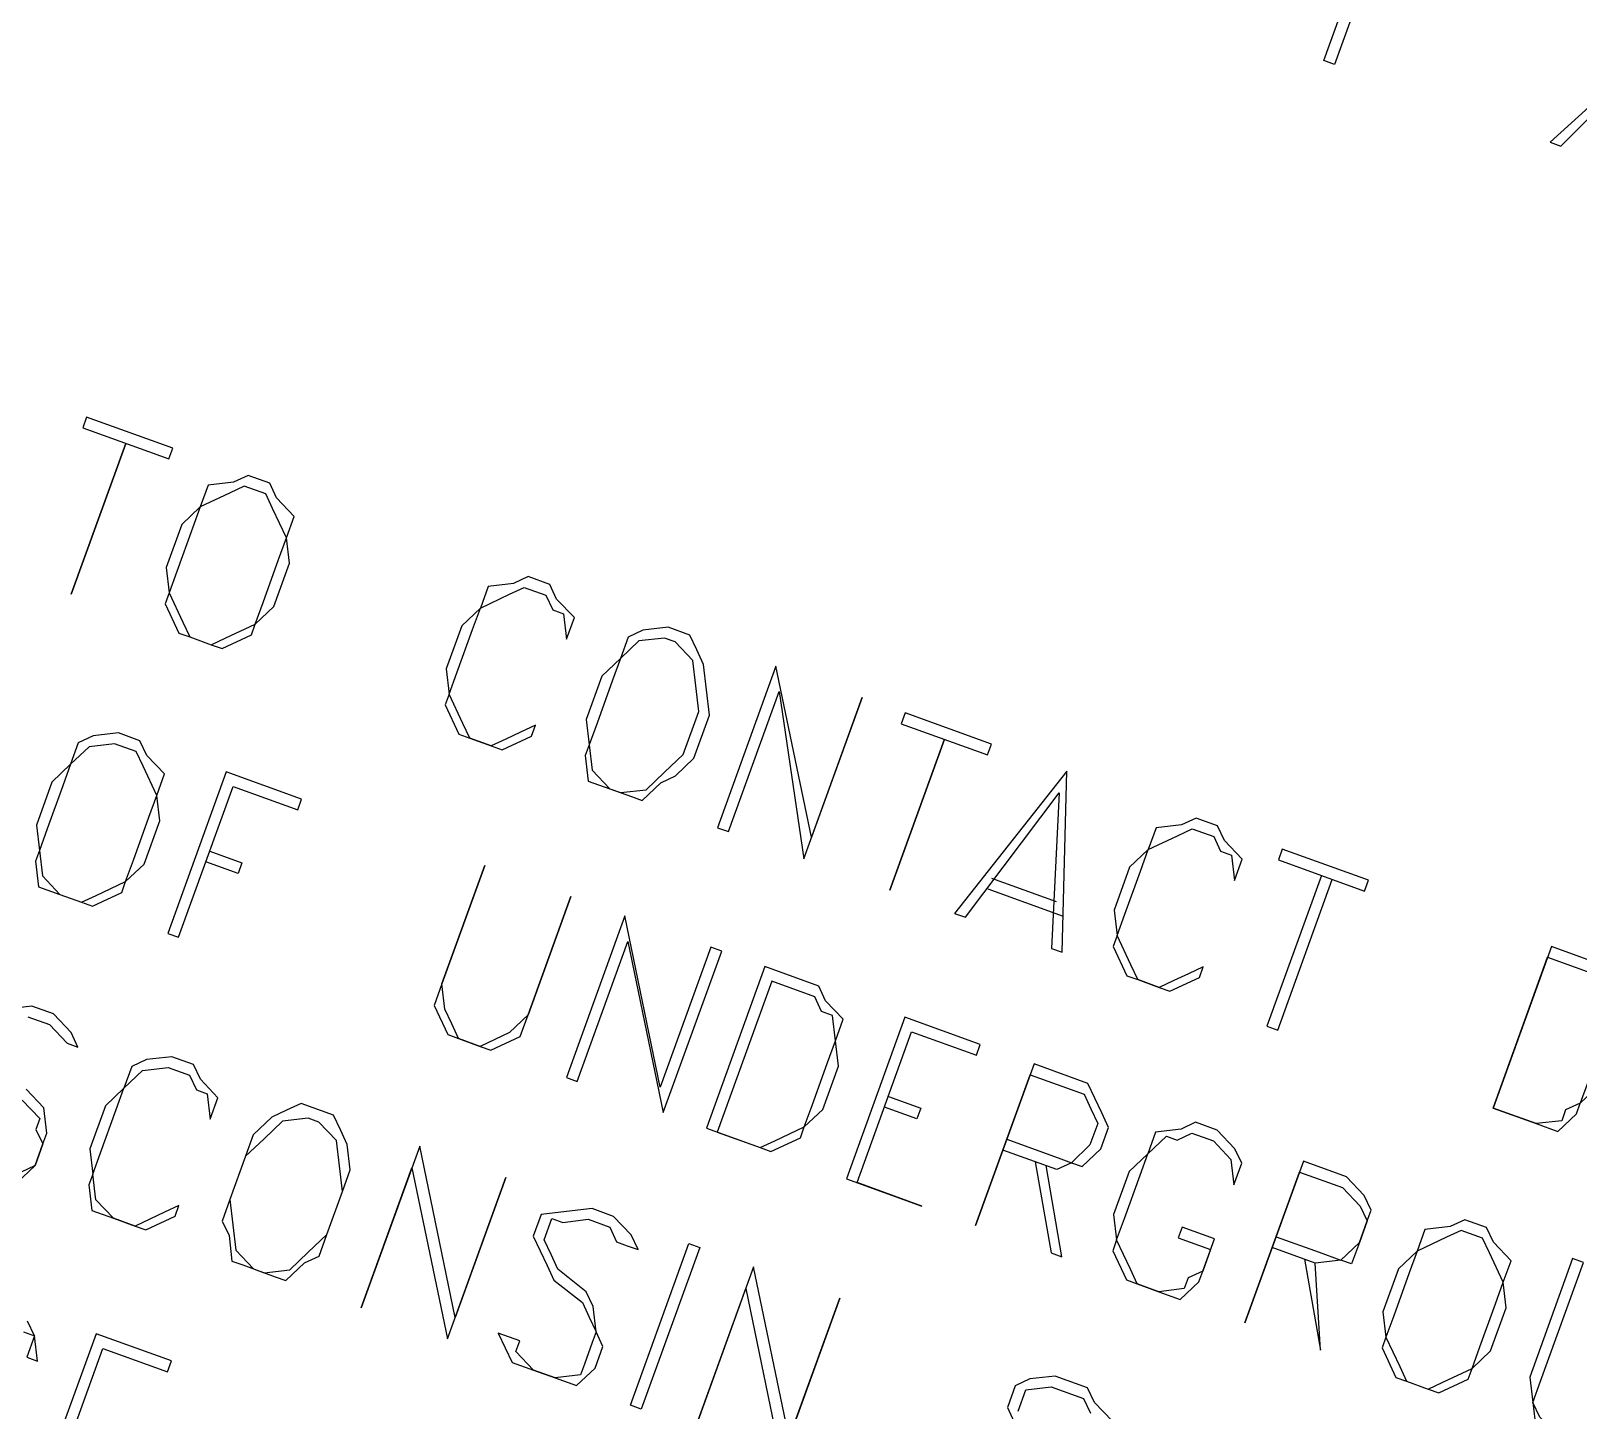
# Model space of a CAD drawing. Header units: feet. Extents: x 2484883 to 2491360, y 414166 to 419420.
# Drawn here: x 2485466.9 to 2485619.7, y 416178.1 to 416314.3 of the extents above; entities that cross this region are included whole.
import ezdxf

# ---------------------------------------------------------------- set-up
doc = ezdxf.new("R2010")
doc.units = ezdxf.units.FT
doc.layers.add('SITE_BASE', color=8, linetype='Continuous')

msp = doc.modelspace()

# ---------------------------------------------------------------- linework, layer by layer
at = {"layer": 'SITE_BASE'}
for p, q in [((2485561.79, 416230.63), (2485568.17, 416228.32)), ((2485561.41, 416229.57), (2485568.85, 416226.87))]:
    msp.add_line(p, q, dxfattribs=at)
for points in [[(2485595.66, 416311), (2485594.6, 416311.38), (2485600.36, 416327.34), (2485598.53, 416325.59), (2485597.47, 416325.98), (2485598.92, 416326.66), (2485602.2, 416329.08), (2485595.66, 416311)], [(2485616.93, 416303.3), (2485618, 416302.92), (2485633.04, 416317.93), (2485616.93, 416303.3)], [(2485480.54, 416272.03), (2485480.92, 416273.1), (2485472.41, 416276.17), (2485472.03, 416275.11), (2485480.54, 416272.03)], [(2485476.28, 416273.57), (2485470.9, 416258.68), (2485476.28, 416273.57)], [(2485488.37, 416270.41), (2485486.92, 416269.73), (2485484.41, 416269.43), (2485483.64, 416267.3), (2485481.81, 416265.56), (2485480.27, 416261.31), (2485480.56, 416258.79), (2485480.18, 416257.73), (2485481.54, 416254.83), (2485482.6, 416254.45), (2485484.73, 416253.68), (2485485.79, 416253.3), (2485488.69, 416254.65), (2485489.07, 416255.72), (2485490.91, 416257.46), (2485492.44, 416261.72), (2485492.15, 416264.23), (2485492.92, 416266.36), (2485491.18, 416268.19), (2485490.5, 416269.64), (2485488.37, 416270.41)], [(2485487.99, 416269.34), (2485486.54, 416268.66), (2485483.64, 416267.3), (2485482.87, 416265.18), (2485481.33, 416260.92), (2485480.56, 416258.79), (2485481.92, 416255.9), (2485482.6, 416254.45), (2485484.73, 416253.68), (2485486.18, 416254.36), (2485489.07, 416255.72), (2485489.84, 416257.85), (2485491.38, 416262.1), (2485492.15, 416264.23), (2485490.79, 416267.12), (2485490.11, 416268.57), (2485487.99, 416269.34)], [(2485516.73, 416245.72), (2485515.28, 416245.04), (2485513.83, 416244.36), (2485512.38, 416243.68), (2485510.26, 416244.45), (2485509.58, 416245.9), (2485508.22, 416248.8), (2485508.99, 416250.92), (2485510.53, 416255.18), (2485511.3, 416257.3), (2485514.19, 416258.66), (2485515.64, 416259.34), (2485517.77, 416258.57), (2485518.45, 416257.12), (2485519.51, 416256.74), (2485519.81, 416254.23), (2485520.58, 416256.36), (2485518.83, 416258.19), (2485518.15, 416259.64), (2485516.03, 416260.41), (2485514.58, 416259.73), (2485512.07, 416259.43), (2485511.3, 416257.3), (2485509.46, 416255.56), (2485507.93, 416251.31), (2485508.22, 416248.8), (2485507.84, 416247.73), (2485509.19, 416244.83), (2485510.26, 416244.45), (2485512.38, 416243.68), (2485513.45, 416243.3), (2485516.35, 416244.65), (2485516.73, 416245.72)], [(2485529.85, 416255.41), (2485527.34, 416255.11), (2485525.89, 416254.43), (2485525.13, 416252.31), (2485523.29, 416250.56), (2485521.75, 416246.31), (2485522.05, 416243.8), (2485521.66, 416242.73), (2485521.96, 416240.22), (2485524.09, 416239.45), (2485526.21, 416238.68), (2485527.28, 416238.3), (2485529.11, 416240.04), (2485530.56, 416240.72), (2485532.39, 416242.46), (2485533.93, 416246.72), (2485533.63, 416249.23), (2485533.34, 416251.74), (2485532.66, 416253.19), (2485531.98, 416254.64), (2485529.85, 416255.41)], [(2485529.47, 416254.34), (2485526.96, 416254.05), (2485525.13, 416252.31), (2485524.36, 416250.18), (2485522.82, 416245.92), (2485522.05, 416243.8), (2485522.34, 416241.28), (2485524.09, 416239.45), (2485525.15, 416239.07), (2485527.66, 416239.36), (2485529.49, 416241.1), (2485531.33, 416242.85), (2485532.87, 416247.1), (2485532.57, 416249.61), (2485532.28, 416252.12), (2485530.53, 416253.96), (2485529.47, 416254.34)], [(2485543.23, 416232.53), (2485549, 416248.48), (2485544, 416234.66), (2485540.49, 416251.56), (2485534.72, 416235.6), (2485535.79, 416235.22), (2485540.79, 416249.05), (2485543.23, 416232.53)], [(2485561.38, 416242.8), (2485561.77, 416243.87), (2485553.26, 416246.95), (2485552.87, 416245.88), (2485561.38, 416242.8)], [(2485475.56, 416244.97), (2485473.05, 416244.67), (2485471.6, 416243.99), (2485470.83, 416241.87), (2485469, 416240.12), (2485467.46, 416235.87), (2485467.76, 416233.36), (2485467.37, 416232.29), (2485467.67, 416229.78), (2485469.79, 416229.01), (2485471.92, 416228.24), (2485472.99, 416227.86), (2485475.88, 416229.22), (2485476.27, 416230.28), (2485478.1, 416232.02), (2485479.64, 416236.28), (2485479.34, 416238.79), (2485480.11, 416240.92), (2485478.37, 416242.75), (2485477.69, 416244.2), (2485475.56, 416244.97)], [(2485475.18, 416243.9), (2485472.67, 416243.61), (2485470.83, 416241.87), (2485470.06, 416239.74), (2485468.53, 416235.48), (2485467.76, 416233.36), (2485468.05, 416230.84), (2485469.79, 416229.01), (2485471.92, 416228.24), (2485473.37, 416228.92), (2485476.27, 416230.28), (2485477.04, 416232.41), (2485478.57, 416236.66), (2485479.34, 416238.79), (2485477.99, 416241.69), (2485477.31, 416243.13), (2485475.18, 416243.9)], [(2485557.13, 416244.34), (2485551.74, 416229.45), (2485557.13, 416244.34)], [(2485493.65, 416238.43), (2485486.2, 416241.12), (2485480.43, 416225.16), (2485481.5, 416224.78), (2485486.88, 416239.67), (2485493.26, 416237.36), (2485493.65, 416238.43)], [(2485569.21, 416241.18), (2485558.12, 416227.14), (2485559.19, 416226.76), (2485568.44, 416239.05), (2485567.7, 416223.68), (2485568.76, 416223.3), (2485569.21, 416241.18)], [(2485582.68, 416221.87), (2485581.23, 416221.19), (2485579.78, 416220.52), (2485578.34, 416219.84), (2485576.21, 416220.61), (2485575.53, 416222.05), (2485574.17, 416224.95), (2485574.94, 416227.08), (2485576.48, 416231.33), (2485577.25, 416233.46), (2485580.14, 416234.82), (2485581.59, 416235.5), (2485583.72, 416234.73), (2485584.4, 416233.28), (2485585.46, 416232.9), (2485585.76, 416230.38), (2485586.53, 416232.51), (2485584.78, 416234.34), (2485584.1, 416235.79), (2485581.98, 416236.56), (2485580.53, 416235.88), (2485578.02, 416235.59), (2485577.25, 416233.46), (2485575.41, 416231.72), (2485573.88, 416227.46), (2485574.17, 416224.95), (2485573.79, 416223.89), (2485575.14, 416220.99), (2485576.21, 416220.61), (2485578.34, 416219.84), (2485579.4, 416219.45), (2485582.3, 416220.81), (2485582.68, 416221.87)], [(2485484.57, 416233.29), (2485487.76, 416232.14), (2485487.38, 416231.07), (2485484.19, 416232.23)], [(2485598.61, 416229.34), (2485599, 416230.41), (2485590.49, 416233.48), (2485590.1, 416232.42), (2485598.61, 416229.34)], [(2485520.24, 416228.81), (2485516.01, 416217.11), (2485514.18, 416215.37), (2485512.73, 416214.69), (2485511.28, 416214.01), (2485509.15, 416214.78), (2485508.47, 416216.23), (2485507.79, 416217.68), (2485507.5, 416220.19), (2485511.73, 416231.89), (2485507.5, 416220.19), (2485506.73, 416218.06), (2485508.09, 416215.17), (2485509.15, 416214.78), (2485511.28, 416214.01), (2485512.34, 416213.63), (2485515.24, 416214.99), (2485516.01, 416217.11), (2485520.24, 416228.81)], [(2485594.36, 416230.88), (2485588.97, 416215.99), (2485590.04, 416215.61), (2485595.42, 416230.5)], [(2485529.36, 416207.47), (2485535.13, 416223.43), (2485534.07, 416223.81), (2485529.07, 416209.99), (2485525.56, 416226.89), (2485519.79, 416210.93), (2485520.85, 416210.55), (2485525.85, 416224.38), (2485529.36, 416207.47)], [(2485611.31, 416207.91), (2485615.57, 416206.38), (2485617.69, 416205.61), (2485619.53, 416207.35), (2485619.91, 416208.41), (2485621.74, 416210.16), (2485623.28, 416214.41), (2485622.99, 416216.92), (2485623.76, 416219.05), (2485623.08, 416220.5), (2485621.33, 416222.33), (2485617.08, 416223.87), (2485611.31, 416207.91), (2485616.69, 416222.81), (2485620.95, 416221.27), (2485622.69, 416219.43), (2485622.99, 416216.92), (2485622.22, 416214.8), (2485620.68, 416210.54), (2485619.91, 416208.41), (2485618.46, 416207.73), (2485618.08, 416206.67), (2485615.57, 416206.38), (2485611.31, 416207.91)], [(2485539.39, 416221.89), (2485533.62, 416205.94), (2485538.94, 416204.01), (2485540, 416203.63), (2485542.9, 416204.99), (2485543.28, 416206.05), (2485545.11, 416207.79), (2485546.65, 416212.05), (2485546.36, 416214.56), (2485547.13, 416216.69), (2485545.38, 416218.52), (2485544.71, 416219.97), (2485539.39, 416221.89)], [(2485540.07, 416220.44), (2485534.68, 416205.55), (2485538.94, 416204.01), (2485540.38, 416204.69), (2485541.83, 416205.37), (2485543.28, 416206.05), (2485544.05, 416208.18), (2485545.59, 416212.43), (2485546.36, 416214.56), (2485546.06, 416217.07), (2485545, 416217.46), (2485544.32, 416218.9), (2485540.07, 416220.44)], [(2485466.63, 416216.93), (2485468.76, 416216.16), (2485470.5, 416214.32), (2485471.56, 416213.94), (2485470.88, 416215.39), (2485469.14, 416217.22), (2485467.01, 416217.99), (2485464.5, 416217.69)], [(2485553.21, 416216.89), (2485547.45, 416200.94), (2485554.89, 416198.24), (2485548.51, 416200.55), (2485553.89, 416215.44), (2485560.28, 416213.14), (2485560.66, 416214.2), (2485553.21, 416216.89)], [(2485481.54, 416198.3), (2485480.1, 416197.62), (2485478.65, 416196.94), (2485477.2, 416196.26), (2485475.07, 416197.03), (2485473.33, 416198.87), (2485473.03, 416201.38), (2485473.8, 416203.51), (2485475.34, 416207.76), (2485476.11, 416209.89), (2485477.94, 416211.63), (2485480.46, 416211.93), (2485482.58, 416211.16), (2485483.26, 416209.71), (2485484.33, 416209.32), (2485484.62, 416206.81), (2485485.39, 416208.94), (2485483.65, 416210.77), (2485482.97, 416212.22), (2485480.84, 416212.99), (2485478.33, 416212.7), (2485476.88, 416212.02), (2485476.11, 416209.89), (2485474.28, 416208.15), (2485472.74, 416203.89), (2485473.03, 416201.38), (2485472.65, 416200.32), (2485472.94, 416197.8), (2485475.07, 416197.03), (2485477.2, 416196.26), (2485478.26, 416195.88), (2485481.16, 416197.24), (2485481.54, 416198.3)], [(2485565.98, 416212.28), (2485560.21, 416196.32), (2485565.59, 416211.21), (2485570.91, 416209.29), (2485571.59, 416207.84), (2485572.27, 416206.39), (2485571.5, 416204.27), (2485569.67, 416202.52), (2485570.73, 416202.14), (2485572.57, 416203.88), (2485573.34, 416206.01), (2485572.66, 416207.46), (2485571.98, 416208.9), (2485571.3, 416210.35), (2485565.98, 416212.28)], [(2485465.5, 416200.49), (2485467.33, 416202.24), (2485468.1, 416204.37), (2485468.49, 416205.43), (2485468.19, 416207.94), (2485466.45, 416209.77)], [(2485466.06, 416208.71), (2485467.81, 416206.88), (2485467.42, 416205.81), (2485468.1, 416204.37), (2485467.33, 416202.24), (2485465.88, 416201.56)], [(2485551.59, 416209.06), (2485554.78, 416207.91), (2485554.39, 416206.84), (2485551.2, 416208)], [(2485493.61, 416208.37), (2485492.16, 416207.7), (2485490.71, 416207.02), (2485488.88, 416205.27), (2485488.11, 416203.15), (2485486.57, 416198.89), (2485485.8, 416196.76), (2485486.48, 416195.32), (2485486.77, 416192.8), (2485487.84, 416192.42), (2485491.03, 416191.26), (2485492.09, 416190.88), (2485493.92, 416192.62), (2485495.37, 416193.3), (2485496.14, 416195.43), (2485497.68, 416199.68), (2485498.45, 416201.81), (2485498.15, 416204.32), (2485497.48, 416205.77), (2485496.8, 416207.22), (2485493.61, 416208.37)], [(2485494.28, 416206.93), (2485491.77, 416206.63), (2485489.94, 416204.89), (2485488.11, 416203.15), (2485486.57, 416198.89), (2485486.86, 416196.38), (2485487.16, 416193.87), (2485488.9, 416192.03), (2485489.96, 416191.65), (2485492.48, 416191.94), (2485494.31, 416193.69), (2485496.14, 416195.43), (2485497.68, 416199.68), (2485497.39, 416202.2), (2485497.09, 416204.71), (2485495.35, 416206.54), (2485494.28, 416206.93)], [(2485580.6, 416196.16), (2485580.22, 416195.1), (2485583.41, 416193.95), (2485582.64, 416191.82), (2485581.19, 416191.14), (2485580.81, 416190.08), (2485578.29, 416189.78), (2485576.17, 416190.55), (2485575.49, 416192), (2485574.81, 416193.45), (2485574.13, 416194.9), (2485574.9, 416197.02), (2485576.44, 416201.28), (2485577.21, 416203.41), (2485579.04, 416205.15), (2485580.1, 416204.76), (2485581.55, 416205.44), (2485583.68, 416204.67), (2485585.42, 416202.84), (2485585.72, 416200.33), (2485586.48, 416202.46), (2485585.81, 416203.9), (2485584.06, 416205.74), (2485581.93, 416206.51), (2485580.49, 416205.83), (2485577.97, 416205.53), (2485577.21, 416203.41), (2485575.37, 416201.66), (2485573.83, 416197.41), (2485574.13, 416194.9), (2485573.74, 416193.83), (2485575.1, 416190.94), (2485576.17, 416190.55), (2485578.29, 416189.78), (2485580.42, 416189.01), (2485582.25, 416190.76), (2485582.64, 416191.82), (2485583.79, 416195.01), (2485580.6, 416196.16)], [(2485505.31, 416204.14), (2485499.54, 416188.19), (2485504.54, 416202.02), (2485508.05, 416185.11), (2485513.82, 416201.07), (2485508.82, 416187.24), (2485505.31, 416204.14)], [(2485563.29, 416204.83), (2485568.61, 416202.91), (2485569.67, 416202.52), (2485568.22, 416201.84), (2485562.9, 416203.77)], [(2485566.09, 416202.61), (2485567.66, 416193.63), (2485568.72, 416193.24), (2485567.16, 416202.23)], [(2485592.57, 416202.66), (2485586.8, 416186.71), (2485592.19, 416201.6), (2485596.44, 416200.06), (2485598.19, 416198.23), (2485598.86, 416196.78), (2485599.25, 416197.84), (2485598.57, 416199.29), (2485596.83, 416201.12), (2485592.57, 416202.66)], [(2485513.07, 416185.7), (2485514.43, 416182.8), (2485516.56, 416182.03), (2485518.68, 416181.27), (2485520.81, 416180.5), (2485522.64, 416182.24), (2485523.41, 416184.37), (2485522.73, 416185.81), (2485522.44, 416188.33), (2485521.76, 416189.77), (2485518.95, 416191.99), (2485518.28, 416193.44), (2485517.6, 416194.89), (2485518.37, 416197.02), (2485519.43, 416196.63), (2485521.94, 416196.93), (2485524.07, 416196.16), (2485524.75, 416194.71), (2485525.81, 416194.32), (2485526.87, 416193.94), (2485526.2, 416195.39), (2485524.45, 416197.22), (2485522.33, 416197.99), (2485519.81, 416197.7), (2485517.3, 416197.4), (2485516.53, 416195.27), (2485517.21, 416193.83), (2485517.89, 416192.38), (2485518.57, 416190.93), (2485521.38, 416188.71), (2485522.06, 416187.26), (2485522.73, 416185.81), (2485522.35, 416184.75), (2485521.58, 416182.62), (2485521.2, 416181.56), (2485518.68, 416181.27), (2485516.56, 416182.03), (2485514.81, 416183.87), (2485515.2, 416184.93), (2485513.07, 416185.7)], [(2485589.88, 416195.21), (2485594.14, 416193.68), (2485596.26, 416192.91), (2485598.1, 416194.65), (2485598.86, 416196.78), (2485598.1, 416194.65), (2485597.33, 416192.52), (2485596.26, 416192.91), (2485593.75, 416192.61), (2485589.5, 416194.15)], [(2485608.53, 416196.89), (2485607.08, 416196.21), (2485604.57, 416195.92), (2485603.8, 416193.79), (2485601.97, 416192.05), (2485600.43, 416187.79), (2485600.72, 416185.28), (2485600.34, 416184.22), (2485601.69, 416181.32), (2485602.76, 416180.94), (2485604.89, 416180.17), (2485605.95, 416179.78), (2485608.85, 416181.14), (2485609.23, 416182.2), (2485611.06, 416183.95), (2485612.6, 416188.2), (2485612.31, 416190.71), (2485613.08, 416192.84), (2485611.33, 416194.67), (2485610.66, 416196.12), (2485608.53, 416196.89)], [(2485608.14, 416195.83), (2485606.69, 416195.15), (2485603.8, 416193.79), (2485603.03, 416191.66), (2485601.49, 416187.41), (2485600.72, 416185.28), (2485602.08, 416182.38), (2485602.76, 416180.94), (2485604.89, 416180.17), (2485606.33, 416180.85), (2485609.23, 416182.2), (2485610, 416184.33), (2485611.54, 416188.59), (2485612.31, 416190.71), (2485610.95, 416193.61), (2485610.27, 416195.06), (2485608.14, 416195.83)], [(2485527.19, 416178.19), (2485526.13, 416178.57), (2485531.9, 416194.53), (2485532.96, 416194.14), (2485527.19, 416178.19)], [(2485538.28, 416192.22), (2485532.51, 416176.27), (2485537.51, 416190.09), (2485541.02, 416173.19), (2485546.79, 416189.14), (2485541.79, 416175.32), (2485538.28, 416192.22)], [(2485592.69, 416193), (2485594.25, 416184.01), (2485593.75, 416192.61)], [(2485628.74, 416189.58), (2485627.67, 416189.97), (2485623.44, 416178.27), (2485621.61, 416176.53), (2485621.23, 416175.46), (2485618.71, 416175.17), (2485617.65, 416175.55), (2485615.91, 416177.38), (2485615.23, 416178.83), (2485616, 416180.96), (2485620.23, 416192.66), (2485619.16, 416193.05), (2485614.93, 416181.35), (2485615.23, 416178.83), (2485615.52, 416176.32), (2485617.65, 416175.55), (2485618.71, 416175.17), (2485620.84, 416174.4), (2485622.68, 416176.14), (2485624.51, 416177.88), (2485628.74, 416189.58)], [(2485466.2, 416185.81), (2485467.27, 416185.42), (2485466.5, 416183.3), (2485467.56, 416182.91), (2485467.27, 416185.42), (2485466.59, 416186.87)], [(2485473.35, 416185.63), (2485467.58, 416169.67), (2485475.03, 416166.98), (2485468.65, 416169.29), (2485474.03, 416184.18), (2485480.41, 416181.87), (2485480.8, 416182.94), (2485473.35, 416185.63)], [(2485573.68, 416177.02), (2485571.94, 416178.85), (2485571.26, 416180.3), (2485568.07, 416181.45), (2485565.55, 416181.16), (2485564.1, 416180.48), (2485563.34, 416178.35), (2485564.01, 416176.9)], [(2485564.4, 416177.97), (2485565.17, 416180.09), (2485567.68, 416180.39), (2485570.87, 416179.24), (2485571.55, 416177.79)]]:
    msp.add_lwpolyline(points, dxfattribs=at)

doc.saveas('drawing.dxf')
